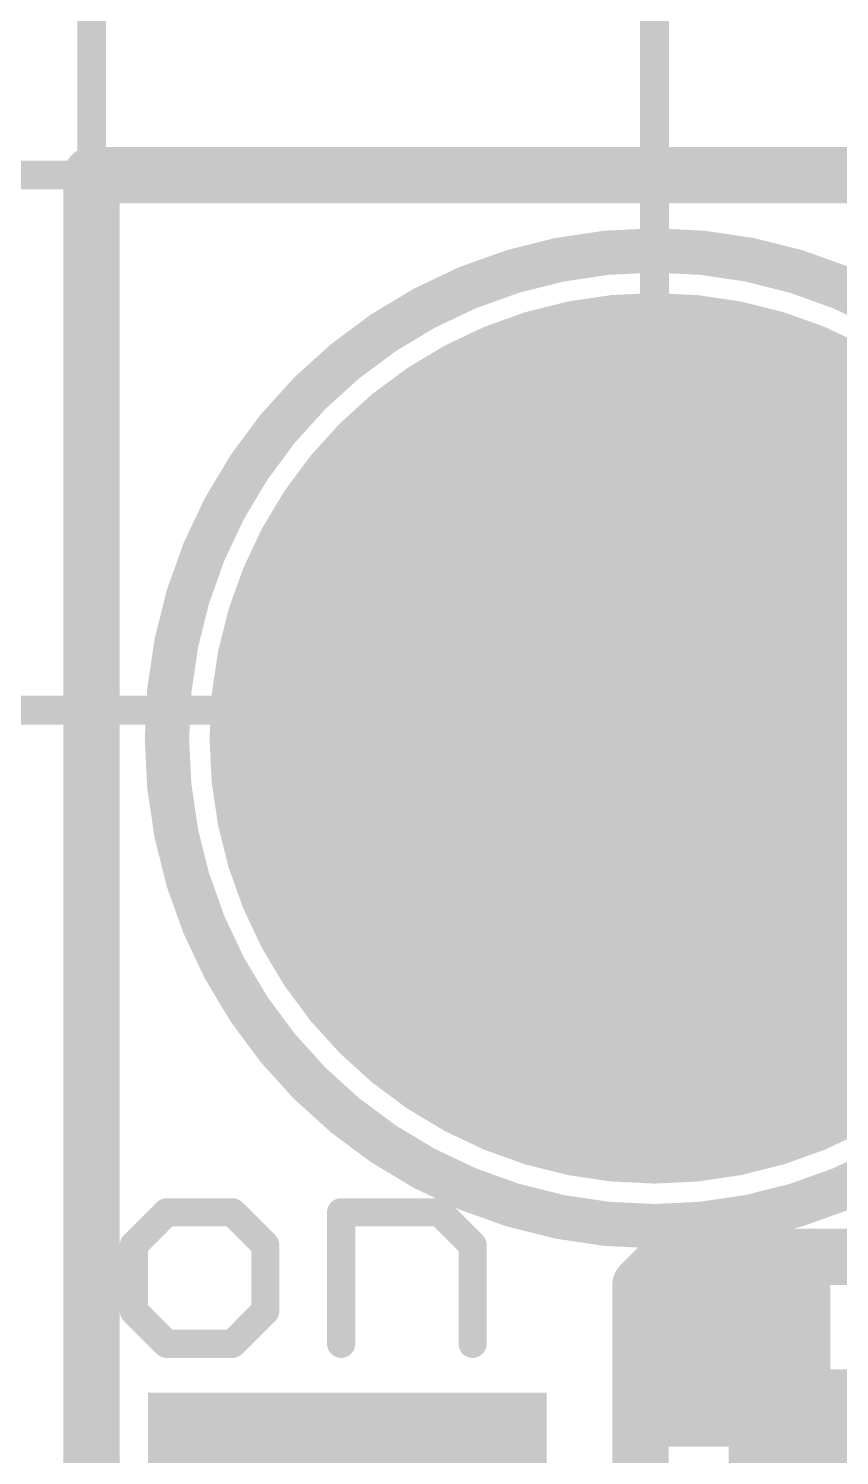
# Model space of a CAD drawing. Extents: x -6.3 to 30.8, y -0.1 to 25.2.
# Drawn here: x -0.28 to 3.37, y 12.01 to 18.44 of the extents above; entities that cross this region are included whole.
import ezdxf

# ---------------------------------------------------------------- set-up
doc = ezdxf.new("R2010")
doc.units = 0
for name, color, linetype in [('1', 12, 'CONTINUOUS'), ('16', 132, 'CONTINUOUS'), ('17', 110, 'CONTINUOUS'), ('21', 40, 'CONTINUOUS'), ('47', 253, 'CONTINUOUS')]:
    doc.layers.add(name, color=color, linetype=linetype)

# ---------------------------------------------------------------- blocks, each defined once
blk = doc.blocks.new('RECT')
blk.add_solid([(-0.5, -0.5), (0.5, -0.5), (-0.5, 0.5), (0.5, 0.5)])
blk = doc.blocks.new('ROUNDP')
at = {"const_width": 0.5}
blk.add_lwpolyline([(0, -0.25, 1), (0, 0.25, 1), (0, -0.25)], format="xyb", dxfattribs=at)

msp = doc.modelspace()

# ---------------------------------------------------------------- linework, layer by layer
at = {"layer": '1', "const_width": 0.254}
for points in [[(0, 17.78), (25.4, 17.78)], [(0, 0), (0, 17.78)]]:
    msp.add_lwpolyline(points, dxfattribs=at)
at = {"layer": '1', "const_width": 0.127}
for points in [[(0, 17.8435, 1), (0, 17.7165)], [(0.0635, 17.78, 1), (-0.0635, 17.78)]]:
    msp.add_lwpolyline(points, format="xyb", dxfattribs=at)
at = {"layer": '16', "const_width": 0.254}
for points in [[(0, 17.78), (25.4, 17.78)], [(0, 0), (0, 17.78)], [(2.6035, 12.9018), (2.4765, 12.7748)], [(3.9483, 12.9018), (2.6035, 12.9018)], [(2.4765, 12.7748), (2.4765, 8.89)]]:
    msp.add_lwpolyline(points, dxfattribs=at)
at = {"layer": '16', "const_width": 0.127}
for points in [[(0, 17.8435, 1), (0, 17.7165)], [(0.0635, 17.78, 1), (-0.0635, 17.78)], [(2.6035, 12.9653, 1), (2.6035, 12.8383)], [(2.6484, 12.8569, 1), (2.5586, 12.9467)], [(2.54, 12.7748, 1), (2.413, 12.7748)], [(2.4316, 12.8197, 1), (2.5214, 12.7299)]]:
    msp.add_lwpolyline(points, format="xyb", dxfattribs=at)
at = {"layer": '21'}
for points, const_width in [([(2.54, 13.04, 1), (2.54, 17.44, 1), (2.54, 13.04)], 0.2), ([(0.3388, 13.1344, 1), (0.3388, 13.0709)], 0.0635), ([(0.3612, 13.0802, 1), (0.3163, 13.1251)], 0.0635), ([(0.6578, 13.1251, 1), (0.6129, 13.0802)], 0.0635), ([(0.6354, 13.0709, 1), (0.6354, 13.1344)], 0.0635), ([(1.126, 13.1344, 1), (1.126, 13.0709)], 0.0635), ([(1.1578, 13.1027, 1), (1.0943, 13.1027)], 0.0635), ([(1.5933, 13.1251, 1), (1.5484, 13.0802)], 0.0635), ([(1.5709, 13.0709, 1), (1.5709, 13.1344)], 0.0635), ([(0.2223, 12.9544, 1), (0.1588, 12.9544)], 0.0635), ([(0.168, 12.9768, 1), (0.213, 12.9319)], 0.0635), ([(0.8154, 12.9544, 1), (0.7519, 12.9544)], 0.0635), ([(0.7612, 12.9319, 1), (0.8061, 12.9768)], 0.0635), ([(1.7509, 12.9544, 1), (1.6874, 12.9544)], 0.0635), ([(1.6967, 12.9319, 1), (1.7416, 12.9768)], 0.0635), ([(0.213, 12.6802, 1), (0.168, 12.6353)], 0.0635), ([(0.1588, 12.6578, 1), (0.2223, 12.6578)], 0.0635), ([(0.7519, 12.6578, 1), (0.8154, 12.6578)], 0.0635), ([(0.8061, 12.6353, 1), (0.7612, 12.6802)], 0.0635), ([(0.3388, 12.5413, 1), (0.3388, 12.4778)], 0.0635), ([(0.3163, 12.487, 1), (0.3612, 12.532)], 0.0635), ([(0.6129, 12.532, 1), (0.6578, 12.487)], 0.0635), ([(0.6354, 12.4778, 1), (0.6354, 12.5413)], 0.0635), ([(1.0943, 12.5095, 1), (1.1578, 12.5095)], 0.0635), ([(1.6874, 12.5095, 1), (1.7509, 12.5095)], 0.0635)]:
    msp.add_lwpolyline(points, format="xyb", dxfattribs=dict(at, const_width=const_width))
at = {"layer": '21', "const_width": 0.127}
for points in [[(0.3388, 13.1027), (0.1905, 12.9544)], [(0.6354, 13.1027), (0.3388, 13.1027)], [(0.7837, 12.9544), (0.6354, 13.1027)], [(1.126, 12.5095), (1.126, 13.1027)], [(1.126, 13.1027), (1.5709, 13.1027)], [(1.5709, 13.1027), (1.7192, 12.9544)], [(0.1905, 12.9544), (0.1905, 12.6578)], [(0.7837, 12.6578), (0.7837, 12.9544)], [(1.7192, 12.9544), (1.7192, 12.5095)], [(0.1905, 12.6578), (0.3388, 12.5095)], [(0.6354, 12.5095), (0.7837, 12.6578)], [(0.3388, 12.5095), (0.6354, 12.5095)]]:
    msp.add_lwpolyline(points, dxfattribs=at)
at = {"layer": '47', "const_width": 0.13}
for points in [[(0, 17.78), (0, 24.81)], [(2.54, 15.24), (2.54, 21)], [(0, 17.78), (-5.887, 17.78)], [(2.54, 15.367), (-2.966, 15.367)]]:
    msp.add_lwpolyline(points, dxfattribs=at)
at = {"layer": '47', "const_width": 0.065}
for points in [[(0, 17.7475, 1), (0, 17.8125)], [(-0.0325, 17.78, 1), (0.0325, 17.78)], [(2.54, 15.3345, 1), (2.54, 15.3995)], [(2.5075, 15.24, 1), (2.5725, 15.24)]]:
    msp.add_lwpolyline(points, format="xyb", dxfattribs=at)

# ---------------------------------------------------------------- block references
at = {"layer": '1', "xscale": 0.8, "yscale": 0.8, "rotation": 90}
msp.add_blockref('RECT', (2.933, 12.446), dxfattribs=at)
at = {"layer": '1', "xscale": 1.8, "yscale": 1.2}
msp.add_blockref('RECT', (1.154, 11.69), dxfattribs=at)
at = {"layer": '16', "xscale": 3.2, "yscale": 3.2, "rotation": 180}
msp.add_blockref('RECT', (4.4746, 10.795), dxfattribs=at)
at = {"layer": '17', "xscale": 4.016, "yscale": 4.016}
msp.add_blockref('ROUNDP', (2.54, 15.24), dxfattribs=at)
msp.add_blockref('ROUNDP', (2.54, 15.24), dxfattribs=at)

doc.saveas('drawing.dxf')
